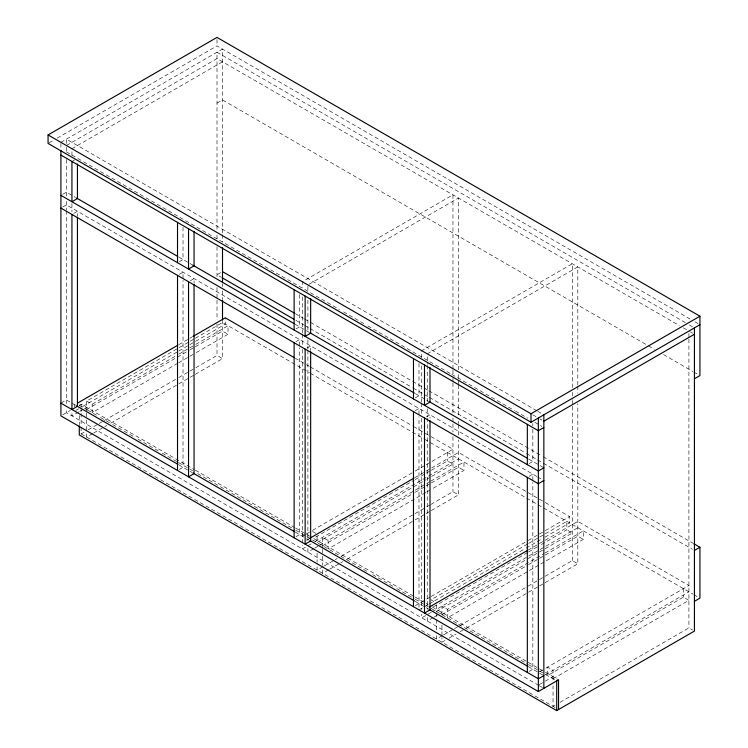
<?xml version="1.0" encoding="UTF-8"?>
<svg xmlns="http://www.w3.org/2000/svg" width="748" height="748" viewBox="0 0 748 748"><rect width="100%" height="100%" fill="white"/><g stroke="black" fill="none" stroke-linecap="round" stroke-linejoin="round"><path stroke-width="0.56" stroke-dasharray="3.74 2.81" d="M49.078 142.831L53.127 140.493M57.166 138.156L217.004 45.88L690.843 319.452M60.915 142.354L222.511 49.059L222.511 233.582M66.432 145.533L217.004 58.606L679.249 325.483M222.511 61.785L71.939 148.712L71.939 155.715M72.855 160.904L74.688 159.848M217.004 103.13L222.511 99.952L647.338 345.221M62.757 194.302L66.432 192.18L75.529 197.435M62.757 207.028L66.432 204.905L536.84 476.495M73.772 213.386L77.446 211.263L77.446 215.938M179.361 261.622L183.026 259.5L183.026 227.27M179.361 274.348L183.026 272.225L183.026 279.228M190.375 280.706L194.05 278.583L194.05 283.258M220.669 272.683L217.004 274.806L221.043 277.143M60.915 403.153L66.432 399.974L75.529 405.229M178.781 344.65L188.879 338.816M189.899 338.236L191.918 337.067M62.757 414.822L70.349 410.437M79.157 405.351L81.121 404.219L194.405 469.622M86.628 411.961L86.628 401.04L189.291 341.761M190.301 341.181L194.33 338.853M195.331 338.274L222.511 322.51L309.494 372.738M75.698 410.521L78.736 408.773M82.776 406.435L177.772 351.597M178.781 351.008L188.879 345.174M189.899 344.594L225.26 324.174L225.26 317.816M78.792 411.924L71.939 415.879L71.939 411.213M79.774 411.353L83.692 409.091M84.664 408.53L86.628 407.398M86.628 401.04L92.135 404.219L177.687 354.823M178.697 354.243L188.767 348.428M189.768 347.848L194.798 344.94M195.808 344.361L228.018 325.763L228.018 334.244L195.808 352.841M86.628 409.521L189.291 350.242M190.301 349.662L194.33 347.334M195.331 346.754L222.511 331.065L228.018 334.244M177.687 363.304L92.135 412.7L92.135 404.219M178.697 362.724L188.767 356.908M189.768 356.329L194.798 353.421M81.121 427.052L81.121 433.896L84.141 432.157M88.161 429.829L98.231 424.023M99.232 423.443L103.261 421.115M104.271 420.535L177.744 378.114M178.753 377.534L188.814 371.719M189.824 371.139L194.854 368.231M195.864 367.651L217.004 355.45L222.511 358.629L222.511 321.229M92.668 433.597L86.628 437.084L86.628 432.512M93.668 433.017L103.738 427.202M104.748 426.622L106.758 425.462M110.779 423.134L189.291 377.805M190.301 377.226L194.33 374.898M195.331 374.318L222.511 358.629M295.956 328.942L299.63 326.82L299.63 294.59M295.956 341.668L299.63 339.545L299.63 346.548M306.979 348.026L310.654 345.903L310.654 350.578M179.361 469.417L183.026 467.294L183.026 280.397M415.318 397.852L418.992 395.729L418.992 363.5M415.318 410.577L418.992 408.455L418.992 415.458M426.332 416.935L430.007 414.813L430.007 418.319M295.956 536.737L299.63 534.614L299.63 347.717M302.388 536.204L305.418 534.455M306.428 533.866L311.477 530.949M312.496 530.369L414.56 471.446M415.243 471.053L425.677 465.022M426.313 464.658L452.961 449.277L424.621 432.914M306.428 540.234L309.915 538.214M414.71 477.72L458.468 452.456L527.144 492.1M315.591 537.064L414.233 480.113M415.243 479.533L425.303 473.718M426.313 473.138L430.343 470.81M431.344 470.23L447.454 460.936L452.961 464.115L430.811 476.897M305.324 547.227L302.388 548.929L302.388 545.423M307.896 545.75L314.141 542.141M315.114 541.58L458.468 458.814M317.077 542.562L425.78 479.805M426.79 479.225L429.81 477.476M313.767 548.714L307.896 552.108L307.896 547.442M314.749 548.153L318.667 545.89M319.648 545.32L322.584 543.628M322.584 548.191L322.584 537.26L328.091 540.449L425.724 484.078M426.734 483.498L429.754 481.749M430.764 481.17L463.975 461.993L463.975 470.473L430.764 489.65M322.584 545.75L414.177 492.867M415.187 492.287L425.247 486.471M426.257 485.891L430.287 483.563M431.287 482.984L458.468 467.294L463.975 470.473M425.724 492.558L328.091 548.929L328.091 540.449M426.734 491.978L429.754 490.23M323.117 566.647L317.077 570.126L317.077 563.281M324.118 566.058L334.188 560.252M335.197 559.672L337.208 558.504M341.238 556.185L425.78 507.368M426.79 506.789L429.81 505.04M430.811 504.461L452.961 491.679L458.468 494.858L458.468 439.927M328.624 569.826L322.584 573.314L322.584 569.883M329.634 569.247L339.695 563.431M340.705 562.851L342.715 561.692M346.745 559.364L414.177 520.43M415.187 519.851L425.247 514.035M426.257 513.455L430.287 511.127M431.287 510.547L458.468 494.858M529.163 463.582L532.838 461.46L532.838 426.93M529.163 476.308L532.838 474.185L532.838 481.188M415.318 605.646L430.1 597.11M431.119 596.521L527.116 541.094M528.125 540.514L538.233 534.68M539.243 534.091L544.301 531.174M545.311 530.594L569.565 516.587L569.565 522.955L543.282 538.121M527.555 544.03L430.923 599.812L436.43 602.991M528.555 543.441L538.625 537.634M539.626 537.055L566.806 521.365L566.806 529.846L539.626 545.535M428.08 604.636L418.992 609.882L418.992 416.627M429.09 604.047L525.096 548.621M526.106 548.041L536.213 542.207M537.223 541.627L542.272 538.71M528.032 550.117L544.479 540.617M545.142 540.234L577.821 521.365L688.917 585.497L545.423 668.347M527.555 552.51L430.923 608.292L457.58 623.682M528.555 551.93L538.625 546.115M431.297 612.322L421.741 617.839L421.741 614.332M432.307 611.742L577.821 527.723M436.43 611.471L527.022 559.177M528.032 558.597L544.133 549.294M545.142 548.714L572.314 533.025L566.806 529.846M433.129 617.624L427.248 621.018L427.248 616.352M434.111 617.063L439.001 614.23M439.983 613.669L441.937 612.537M441.937 614.819L441.937 606.179L447.454 609.358L544.077 553.567M545.086 552.987L583.337 530.902L583.337 539.383L545.086 561.468M441.937 614.66L527.499 565.264M528.499 564.684L538.569 558.868M539.579 558.288L577.821 536.204L583.337 539.383M544.077 562.047L447.454 617.839L447.454 609.358M442.47 635.557L436.43 639.044L436.43 632.191M443.48 634.968L453.54 629.162M454.55 628.582L458.58 626.254M459.581 625.674L527.022 586.741M528.032 586.161L544.133 576.858M545.142 576.278L572.314 560.589L577.821 563.768L577.821 403.658M444.957 640.475L441.937 642.223L441.937 637.651M448.987 638.156L456.037 634.089M460.057 631.761L465.088 628.853M466.098 628.273L527.499 592.827M528.499 592.248L538.569 586.432M539.579 585.852L577.821 563.768M529.163 671.377L532.838 669.254L532.838 482.357M539.355 671.854L544.404 668.936M545.423 674.715L688.917 591.864M553.034 678.791L688.917 600.345L683.41 597.166L547.527 675.612L547.527 667.132L553.034 670.311L553.034 681.241M539.327 684.588L544.217 681.765M545.199 681.194L553.034 676.678M555.044 705.196L553.034 706.355L553.034 685.813M560.084 702.288L688.917 627.909L692.592 630.031M694.873 321.78L698.922 324.118M685.327 322.622L217.004 52.238L217.004 230.403M689.366 324.959L692.405 326.717M683.298 327.82L689.366 331.327M690.376 331.906L692.592 333.178M648.348 345.81L654.416 349.307M663.523 354.561L692.854 371.504M693.864 372.083L698.922 375M536.774 410.727L66.432 139.175L66.432 146.112M537.784 411.307L543.852 414.813M532.726 414.747L538.794 418.254M539.804 418.843L542.02 420.114M66.432 151.9L339.536 309.569M343.575 311.907L363.809 323.585M367.857 325.922L389.091 338.19M390.11 338.769L450.792 373.813M451.811 374.393L514.521 410.596M515.531 411.185L527.667 418.188M534.745 422.283L541.851 426.379M295.338 313.674L303.426 318.339M304.436 318.929L309.494 321.846M310.514 322.425L423.798 387.838M424.808 388.418L427.847 390.176M428.856 390.755L542.141 456.158M543.151 456.748L692.854 543.179M295.899 320.35L303.987 325.025M304.997 325.614L309.046 327.942M310.055 328.531L412.223 387.511M413.233 388.1L423.349 393.934M424.359 394.523L428.398 396.851M429.417 397.44L525.507 452.914M526.517 453.503L536.634 459.337M537.644 459.927L692.405 549.275M178.707 257.003L194.05 265.867M295.03 324.165L310.654 333.187M415.392 393.654L430.007 402.097M528.677 459.066L543.852 467.818M537.784 477.037L541.851 479.384M295.086 358.124L309.261 366.305M310.27 366.894L412.475 425.902M413.494 426.482L423.611 432.325M528.153 492.689L538.251 498.514M539.261 499.103L544.31 502.011M545.32 502.6L569.565 516.587M310.27 373.252L423.798 438.721M424.621 439.272L692.854 594.062M693.864 594.651L698.922 597.568M312.486 531.435L317.077 534.081M195.415 470.202L294.544 527.434M295.554 528.023L305.67 533.857M306.68 534.446L309.719 536.194M313.758 538.532L413.896 596.343M414.916 596.932L428.062 604.524M432.11 606.862L527.19 661.756M528.2 662.335L538.317 668.179M539.327 668.759L544.385 671.676M545.395 672.265L558.541 679.857M79.279 405.276L87.376 409.951M87.544 410.044L96.473 415.205M100.522 417.543L111.648 423.966M112.658 424.546L133.901 436.813M137.95 439.151L158.174 450.829M162.222 453.166L177.398 461.918M178.407 462.507L188.524 468.351M189.534 468.931L192.573 470.679M197.631 473.606L294.731 529.668M295.741 530.248L305.857 536.092M306.867 536.671L368.568 572.295M372.616 574.632L392.85 586.31M396.889 588.648L414.083 598.578M415.093 599.157L425.21 605.001M426.22 605.581L428.249 606.75M458.589 624.271L527.377 663.981M528.387 664.561L538.504 670.404M539.514 670.984L544.572 673.911M545.582 674.49L556.708 680.914M178.707 464.798L192.077 472.521M295.03 531.959L306.156 538.382M306.643 538.663L308.644 539.822M414.953 601.196L430.007 609.882M528.247 666.599L543.852 675.612M538.794 685.42L66.432 412.7L66.432 408.034M539.261 685.682L543.852 688.338M81.121 433.896L557.531 708.954M688.917 333.402L688.917 338.077M688.917 339.246L688.917 627.909M683.41 588.685L683.41 597.166M577.821 384.958L577.821 266.924L427.248 353.851L427.248 364.351M577.821 386.127L577.821 393.139M572.314 387.623L572.314 263.745L421.741 350.672L421.741 357.675M572.314 392.298L572.314 399.31M572.314 400.479L572.314 405.154M572.314 406.323L572.314 560.589M532.838 423.48L532.838 425.78M458.468 369.811L458.468 198.014L307.896 284.941L307.896 291.944M458.468 374.486L458.468 379.161M458.468 380.33L458.468 383.836M458.468 385.005L458.468 416.561M458.468 421.236L458.468 423.574M458.468 424.742L458.468 435.252M452.961 368.97L452.961 194.835L302.388 281.762L302.388 287.597M452.961 370.138L452.961 377.151M452.961 378.32L452.961 381.826M452.961 382.995L452.961 413.373M452.961 418.048L452.961 422.723M452.961 423.892L452.961 432.073M452.961 436.748L452.961 491.679M447.454 452.456L447.454 460.936M441.937 625.094L441.937 636.511M436.43 605.113L436.43 611.64M436.43 612.78L436.43 618.493M436.43 619.634L436.43 631.05M427.248 365.52L427.248 401.685M427.248 408.689L427.248 416.851M427.248 418.02L427.248 609.349M421.741 365.837L421.741 402.003M421.741 403.172L421.741 413.672M421.741 418.338L421.741 609.667M322.584 549.331L322.584 555.044M322.584 556.185L322.584 565.32M317.077 536.204L317.077 542.73M317.077 553.006L317.077 562.141M307.896 300.116L307.896 332.776M307.896 339.779L307.896 349.11M307.896 350.279L307.896 540.439M302.388 296.928L302.388 333.094M302.388 334.263L302.388 344.763M302.388 349.428L302.388 542.562M222.511 234.75L222.511 241.763M222.511 283.838L222.511 286.662M222.511 290.85L222.511 299.378M217.004 39.522L217.004 45.88M217.004 235.078L217.004 239.753M217.004 246.765L217.004 277.143M217.004 287.522L217.004 299.088M217.004 300.247L217.004 319.91M217.004 323.893L217.004 355.45M86.628 413.102L86.628 418.815M86.628 419.955L86.628 431.372M81.121 404.219L81.121 406.501M81.121 407.641L81.121 412.204M81.121 413.354L81.121 425.911M79.279 415.551L79.279 424.686M74.688 404.743L74.688 406.865M71.939 203.549L71.939 211.712M66.432 147.272L66.432 152.536M66.432 159.539L66.432 196.864M66.432 201.436L66.432 209.702M66.432 210.749L66.432 403.443M60.915 143.513L60.915 149.291"/><path stroke-width="1.12" d="M699.932 324.697L530.996 422.237L48.068 143.42L48.068 134.93L217.004 37.4L699.932 316.217L699.932 375.589L694.425 378.769M77.727 402.994L177.772 345.239M192.928 336.488L225.26 317.816L294.076 357.544M309.915 538.214L413.999 478.122M48.068 134.93L530.996 413.756L699.932 316.217M543.852 421.171L694.425 334.244M543.852 427.538L538.345 430.717L60.915 155.079M543.852 467.818L538.345 471.006L60.915 195.359M543.852 480.543L538.345 483.722L60.915 208.084M429.268 607.124L527.293 550.537M694.425 550.444L699.932 547.265L699.932 598.148L694.425 601.327M543.852 675.612L538.345 678.791L60.915 403.153M60.915 150.451L60.915 415.879L538.345 691.517L558.541 679.857L558.541 709.543M79.279 425.827L79.279 434.962L556.708 710.6L694.425 631.088L694.425 327.886M222.511 271.627L294.329 313.085M693.864 543.759L699.932 547.265M222.062 277.723L293.871 319.19M76.539 198.024L177.697 256.424M192.862 265.185L294.011 323.575M310.196 332.925L414.383 393.074M429.558 401.835L527.667 458.477M76.539 405.818L177.912 464.34M192.862 472.97L294.291 531.529M309.915 540.552L414.383 600.868M429.268 609.461L527.667 666.272M556.708 680.914L556.708 710.6M543.852 414.813L543.852 688.338M538.345 417.992L538.345 691.517M530.996 413.756L530.996 422.237M527.331 424.359L527.331 464.639M527.331 477.364L527.331 672.433M430.007 367.558L430.007 402.097L424.499 405.276L424.499 364.987M430.007 420.656L430.007 609.882L424.499 613.07L424.499 417.992M413.476 358.629L413.476 398.908M413.476 411.634L413.476 606.703M310.654 298.648L310.654 333.187L305.137 336.366L305.137 296.077M310.654 351.747L310.654 540.972L305.137 544.151L305.137 349.082M294.123 289.719L294.123 329.999M294.123 342.724L294.123 537.793M222.511 247.607L222.511 282.669M222.511 300.191L222.511 320.2M194.05 231.328L194.05 265.867L188.543 269.046L188.543 228.757M194.05 284.427L194.05 473.652L188.543 476.841L188.543 281.762M177.519 222.399L177.519 262.679M177.519 275.404L177.519 470.473M77.446 164.008L77.446 198.547L71.939 201.726L71.939 161.437M77.446 217.107L77.446 406.332L71.939 409.521L71.939 214.442"/></g></svg>
